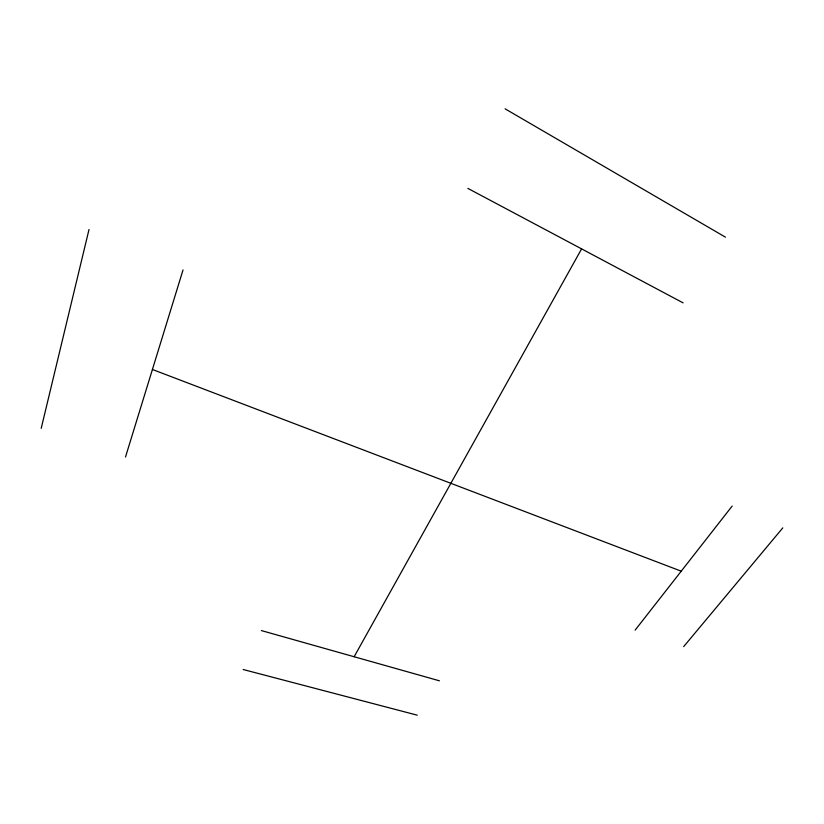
<?xml version="1.0" encoding="UTF-8"?>
<svg xmlns="http://www.w3.org/2000/svg" width="824" height="824" viewBox="0 0 824 824"><rect width="100%" height="100%" fill="white"/><g stroke="black" fill="none" stroke-linecap="round" stroke-linejoin="round"><path stroke-width="1.24" d="M41.2 428.336L89.013 229.505M125.505 456.98L183.031 269.932M354.135 656.749L581.6 248.889M635.129 630.133L732.155 506.08M683.673 646.624L782.8 527.865M243.162 669.51L417.274 715.181M261.352 630.566L439.429 680.809M152.419 369.482L681.232 571.187M467.908 188.408L683.086 302.861M505.091 108.82L725.439 237.157"/></g></svg>
